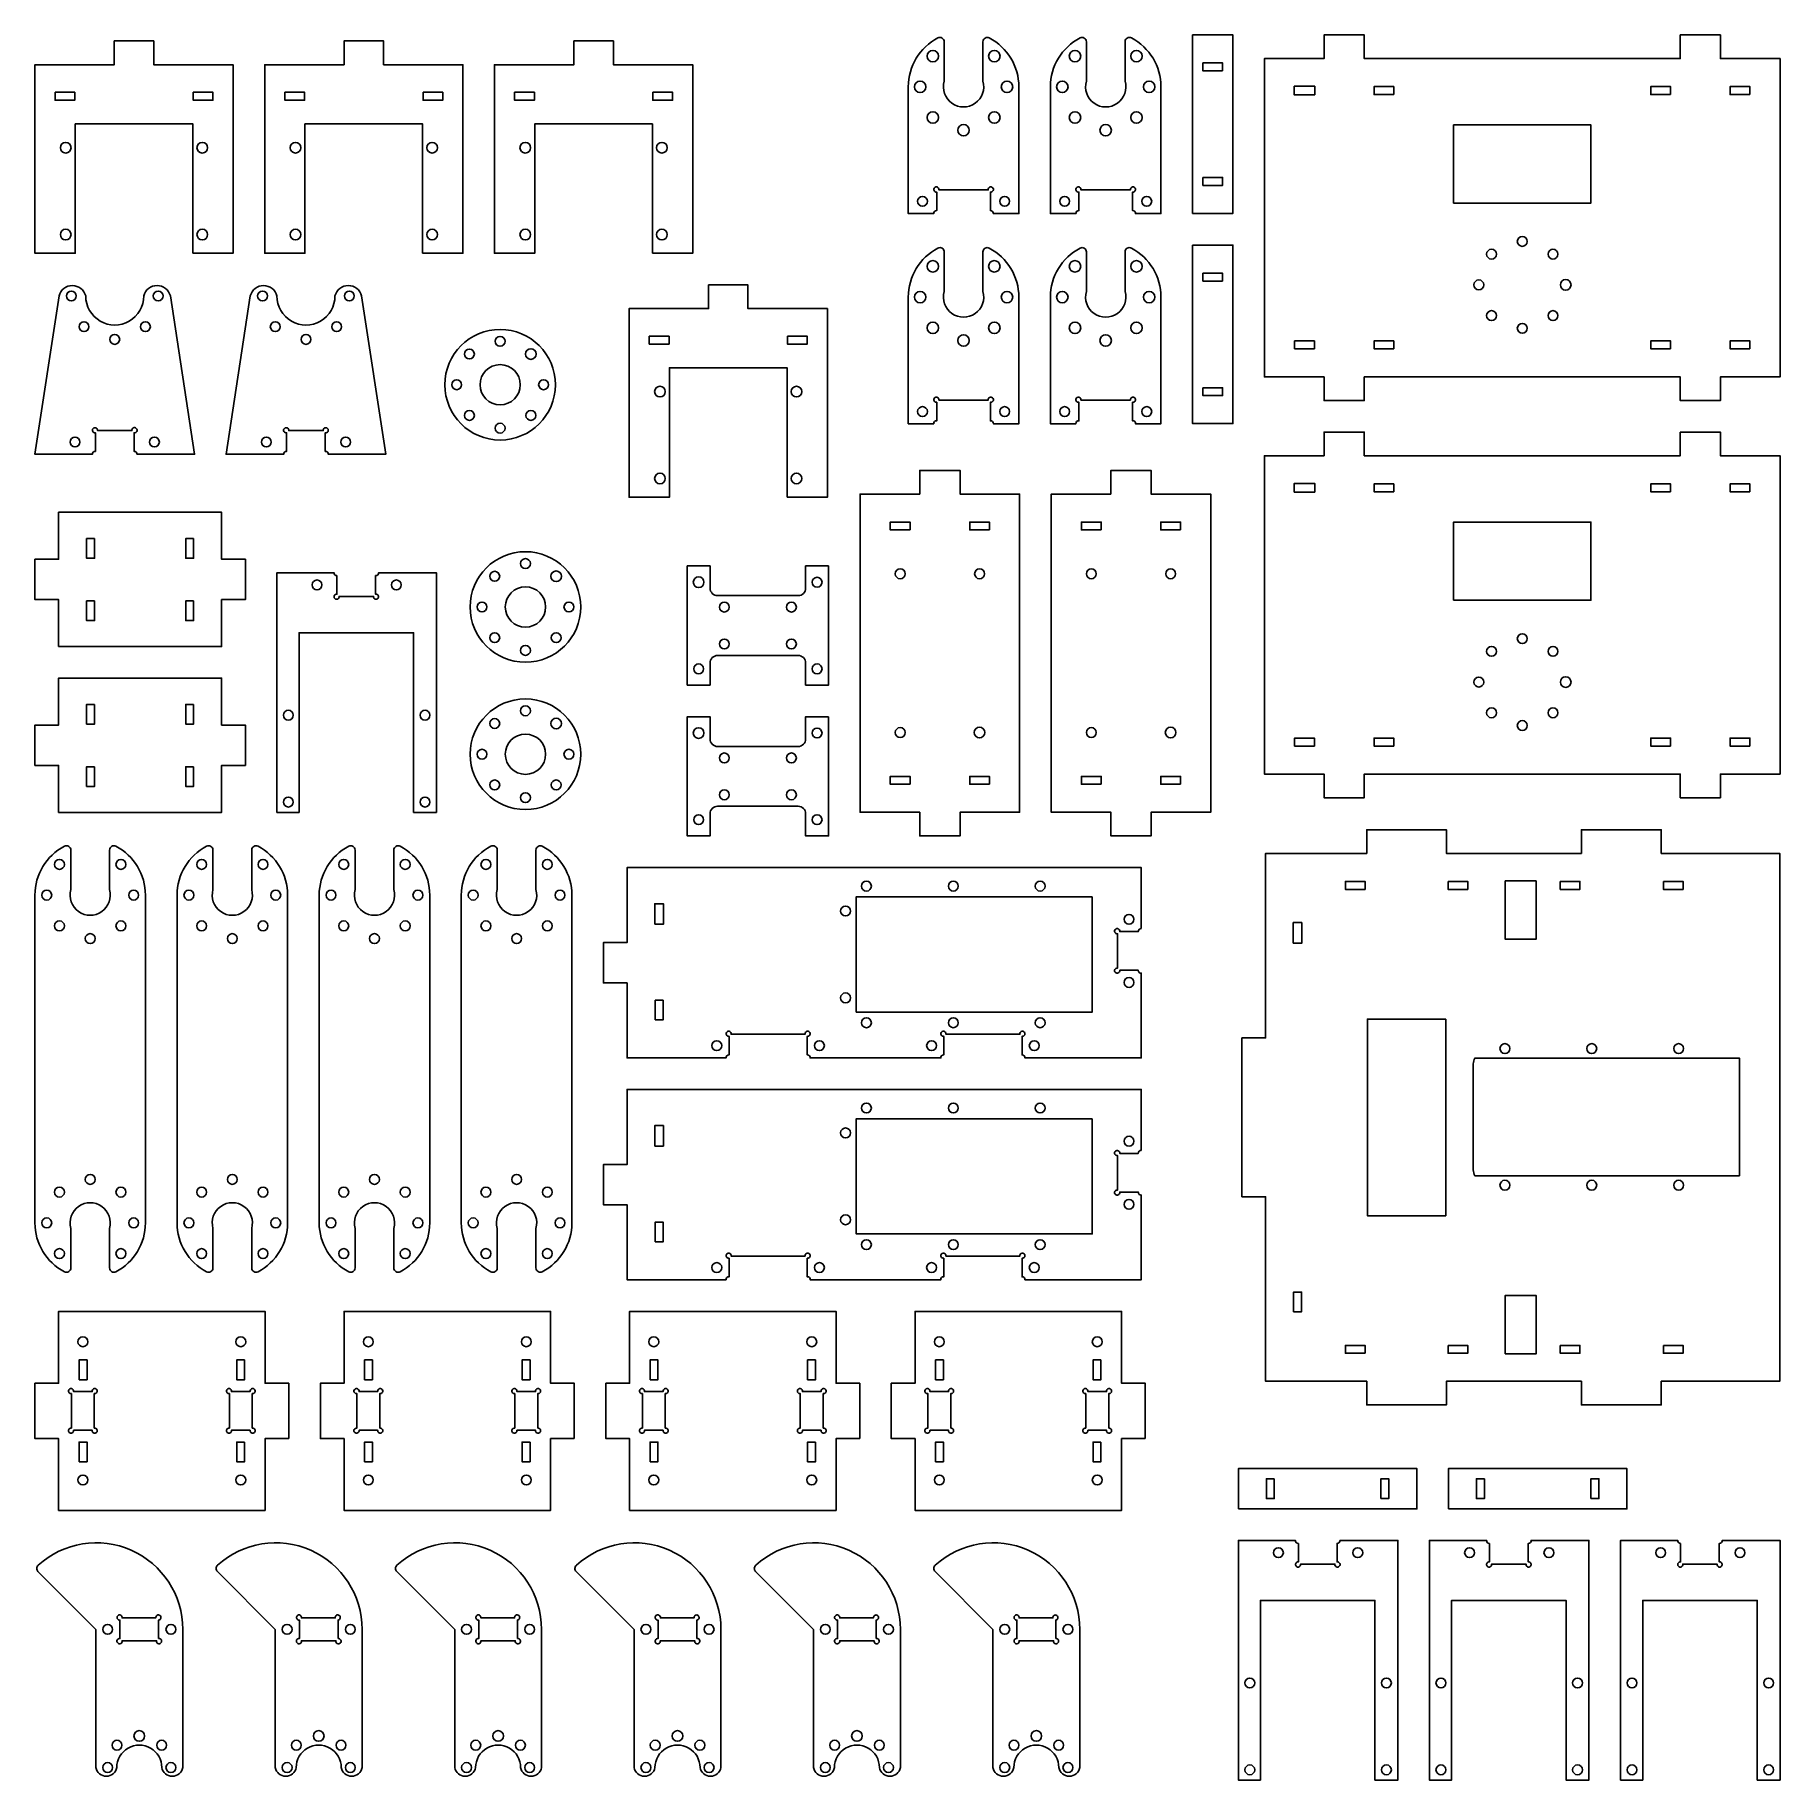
# Model space of a CAD drawing. Header units: millimetres. Extents: x 29 to 471, y 29 to 471.
import ezdxf

# ---------------------------------------------------------------- set-up
doc = ezdxf.new("R2010")
doc.units = ezdxf.units.MM
for name, color, linetype in [('big', 3, 'Continuous'), ('out', 5, 'Continuous'), ('small', 1, 'Continuous')]:
    doc.layers.add(name, color=color, linetype=linetype)

msp = doc.modelspace()

# ---------------------------------------------------------------- linework, layer by layer
at = {"layer": 'big'}
for points in [[(34.1, 456.46), (39.1, 456.46), (39.1, 454.46), (34.1, 454.46)], [(69.1, 456.46), (74.1, 456.46), (74.1, 454.46), (69.1, 454.46)], [(92.3, 456.46), (97.3, 456.46), (97.3, 454.46), (92.3, 454.46)], [(127.3, 456.46), (132.3, 456.46), (132.3, 454.46), (127.3, 454.46)], [(150.5, 456.46), (155.5, 456.46), (155.5, 454.46), (150.5, 454.46)], [(185.5, 456.46), (190.5, 456.46), (190.5, 454.46), (185.5, 454.46)], [(353.15, 455.8), (347.95, 455.8), (347.95, 458), (353.15, 458)], [(373.15, 455.9), (368.15, 455.9), (368.15, 457.9), (373.15, 457.9)], [(443.25, 455.9), (438.25, 455.9), (438.25, 457.9), (443.25, 457.9)], [(463.35, 455.9), (458.35, 455.9), (458.35, 457.9), (463.35, 457.9)], [(388.3, 428.42), (388.3, 448.22), (423.1, 448.22), (423.1, 428.42)], [(184.6, 394.69), (189.6, 394.69), (189.6, 392.69), (184.6, 392.69)], [(219.6, 394.69), (224.6, 394.69), (224.6, 392.69), (219.6, 392.69)], [(353.05, 391.5), (348.05, 391.5), (348.05, 393.5), (353.05, 393.5)], [(373.15, 391.5), (368.15, 391.5), (368.15, 393.5), (373.15, 393.5)], [(443.25, 391.5), (438.25, 391.5), (438.25, 393.5), (443.25, 393.5)], [(463.35, 391.5), (458.35, 391.5), (458.35, 393.5), (463.35, 393.5)], [(353.15, 355.2), (347.95, 355.2), (347.95, 357.4), (353.15, 357.4)], [(373.15, 355.3), (368.15, 355.3), (368.15, 357.3), (373.15, 357.3)], [(443.25, 355.3), (438.25, 355.3), (438.25, 357.3), (443.25, 357.3)], [(463.35, 355.3), (458.35, 355.3), (458.35, 357.3), (463.35, 357.3)], [(250.65, 345.61), (245.65, 345.61), (245.65, 347.61), (250.65, 347.61)], [(270.75, 345.61), (265.75, 345.61), (265.75, 347.61), (270.75, 347.61)], [(299.05, 345.61), (294.05, 345.61), (294.05, 347.61), (299.05, 347.61)], [(319.15, 345.61), (314.15, 345.61), (314.15, 347.61), (319.15, 347.61)], [(388.3, 327.82), (388.3, 347.62), (423.1, 347.62), (423.1, 327.82)], [(353.05, 290.9), (348.05, 290.9), (348.05, 292.9), (353.05, 292.9)], [(373.15, 290.9), (368.15, 290.9), (368.15, 292.9), (373.15, 292.9)], [(443.25, 290.9), (438.25, 290.9), (438.25, 292.9), (443.25, 292.9)], [(463.35, 290.9), (458.35, 290.9), (458.35, 292.9), (463.35, 292.9)], [(250.65, 281.21), (245.65, 281.21), (245.65, 283.21), (250.65, 283.21)], [(270.75, 281.21), (265.75, 281.21), (265.75, 283.21), (270.75, 283.21)], [(299.05, 281.21), (294.05, 281.21), (294.05, 283.21), (299.05, 283.21)], [(319.15, 281.21), (314.15, 281.21), (314.15, 283.21), (319.15, 283.21)], [(365.9, 254.6), (360.9, 254.6), (360.9, 256.6), (365.9, 256.6)], [(386.9, 256.6), (391.9, 256.6), (391.9, 254.6), (386.9, 254.6)], [(409.2, 256.75), (409.2, 241.95), (401.4, 241.95), (401.4, 256.75)], [(415.3, 256.6), (420.3, 256.6), (420.3, 254.6), (415.3, 254.6)], [(441.45, 256.6), (446.45, 256.6), (446.45, 254.6), (441.45, 254.6)], [(296.8, 252.71), (237, 252.71), (237, 223.51), (296.8, 223.51)], [(186, 245.76), (186, 250.96), (188.2, 250.96), (188.2, 245.76)], [(349.9, 246.2), (349.9, 241), (347.7, 241), (347.7, 246.2)], [(186.1, 221.51), (186.1, 226.51), (188.1, 226.51), (188.1, 221.51)], [(386.3, 221.75), (386.3, 171.95), (366.5, 171.95), (366.5, 221.75)], [(186, 189.56), (186, 194.76), (188.2, 194.76), (188.2, 189.56)], [(296.8, 196.51), (237, 196.51), (237, 167.31), (296.8, 167.31)], [(186.1, 165.31), (186.1, 170.31), (188.1, 170.31), (188.1, 165.31)], [(347.8, 147.6), (347.8, 152.6), (349.8, 152.6), (349.8, 147.6)], [(401.4, 136.95), (401.4, 151.75), (409.2, 151.75), (409.2, 136.95)], [(365.9, 137.1), (360.9, 137.1), (360.9, 139.1), (365.9, 139.1)], [(386.9, 139.1), (391.9, 139.1), (391.9, 137.1), (386.9, 137.1)], [(415.3, 139.1), (420.3, 139.1), (420.3, 137.1), (415.3, 137.1)], [(441.45, 139.1), (446.45, 139.1), (446.45, 137.1), (441.45, 137.1)], [(40.2, 130.41), (40.2, 135.41), (42.2, 135.41), (42.2, 130.41)], [(82.1, 135.41), (82.1, 130.41), (80.1, 130.41), (80.1, 135.41)], [(112.5, 130.41), (112.5, 135.41), (114.5, 135.41), (114.5, 130.41)], [(154.4, 135.41), (154.4, 130.41), (152.4, 130.41), (152.4, 135.41)], [(184.8, 130.41), (184.8, 135.41), (186.8, 135.41), (186.8, 130.41)], [(226.7, 135.41), (226.7, 130.41), (224.7, 130.41), (224.7, 135.41)], [(257.1, 130.41), (257.1, 135.41), (259.1, 135.41), (259.1, 130.41)], [(299, 135.41), (299, 130.41), (297, 130.41), (297, 135.41)], [(40.2, 109.61), (40.2, 114.61), (42.2, 114.61), (42.2, 109.61)], [(82.1, 114.61), (82.1, 109.61), (80.1, 109.61), (80.1, 114.61)], [(112.5, 109.61), (112.5, 114.61), (114.5, 114.61), (114.5, 109.61)], [(154.4, 114.61), (154.4, 109.61), (152.4, 109.61), (152.4, 114.61)], [(184.8, 109.61), (184.8, 114.61), (186.8, 114.61), (186.8, 109.61)], [(226.7, 114.61), (226.7, 109.61), (224.7, 109.61), (224.7, 114.61)], [(257.1, 109.61), (257.1, 114.61), (259.1, 114.61), (259.1, 109.61)], [(299, 114.61), (299, 109.61), (297, 109.61), (297, 114.61)]]:
    msp.add_lwpolyline(points, close=True, dxfattribs=at)
for points in [[(393.71, 182.07), (460.7, 182.07), (460.7, 211.87), (393.71, 211.87, 0.135509), (393.3, 210.39), (393.3, 183.56, 0.135509)], [(44.05, 118.15, -3.06402), (43.51, 117.61), (38.79, 117.61, -3.06402), (38.25, 118.15), (38.25, 126.87, -3.06402), (38.79, 127.41), (43.51, 127.41, -3.06402), (44.05, 126.87)], [(84.05, 118.15, -3.06402), (83.51, 117.61), (78.79, 117.61, -3.06402), (78.25, 118.15), (78.25, 126.87, -3.06402), (78.79, 127.41), (83.51, 127.41, -3.06402), (84.05, 126.87)], [(116.35, 118.15, -3.06402), (115.81, 117.61), (111.09, 117.61, -3.06402), (110.55, 118.15), (110.55, 126.87, -3.06402), (111.09, 127.41), (115.81, 127.41, -3.06402), (116.35, 126.87)], [(156.35, 118.15, -3.06402), (155.81, 117.61), (151.09, 117.61, -3.06402), (150.55, 118.15), (150.55, 126.87, -3.06402), (151.09, 127.41), (155.81, 127.41, -3.06402), (156.35, 126.87)], [(188.65, 118.15, -3.06402), (188.11, 117.61), (183.39, 117.61, -3.06402), (182.85, 118.15), (182.85, 126.87, -3.06402), (183.39, 127.41), (188.11, 127.41, -3.06402), (188.65, 126.87)], [(228.65, 118.15, -3.06402), (228.11, 117.61), (223.39, 117.61, -3.06402), (222.85, 118.15), (222.85, 126.87, -3.06402), (223.39, 127.41), (228.11, 127.41, -3.06402), (228.65, 126.87)], [(260.95, 118.15, -3.06402), (260.41, 117.61), (255.69, 117.61, -3.06402), (255.15, 118.15), (255.15, 126.87, -3.06402), (255.69, 127.41), (260.41, 127.41, -3.06402), (260.95, 126.87)], [(300.95, 118.15, -3.06402), (300.41, 117.61), (295.69, 117.61, -3.06402), (295.15, 118.15), (295.15, 126.87, -3.06402), (295.69, 127.41), (300.41, 127.41, -3.06402), (300.95, 126.87)], [(60.34, 64.83, -3.06402), (59.8, 64.28), (51.08, 64.28, -3.06402), (50.54, 64.83), (50.54, 69.54, -3.06402), (51.08, 70.08), (59.62, 70.08, -2.48668), (60.34, 69.54)], [(105.78, 64.83, -3.06402), (105.23, 64.28), (96.52, 64.28, -3.06402), (95.98, 64.83), (95.98, 69.54, -3.06402), (96.52, 70.08), (105.06, 70.08, -2.48668), (105.78, 69.54)], [(151.22, 64.83, -3.06402), (150.67, 64.28), (141.96, 64.28, -3.06402), (141.42, 64.83), (141.42, 69.54, -3.06402), (141.96, 70.08), (150.5, 70.08, -2.48668), (151.22, 69.54)], [(196.65, 64.83, -3.06402), (196.11, 64.28), (187.4, 64.28, -3.06402), (186.85, 64.83), (186.85, 69.54, -3.06402), (187.4, 70.08), (195.94, 70.08, -2.48668), (196.65, 69.54)], [(242.09, 64.83, -3.06402), (241.55, 64.28), (232.83, 64.28, -3.06402), (232.29, 64.83), (232.29, 69.54, -3.06402), (232.83, 70.08), (241.38, 70.08, -2.48668), (242.09, 69.54)], [(287.53, 64.83, -3.06402), (286.99, 64.28), (278.27, 64.28, -3.06402), (277.73, 64.83), (277.73, 69.54, -3.06402), (278.27, 70.08), (286.82, 70.08, -2.48668), (287.53, 69.54)]]:
    msp.add_lwpolyline(points, format="xyb", close=True, dxfattribs=at)
for centre in [(146.83, 382.4), (153.24, 326.11), (153.24, 288.82)]:
    msp.add_circle(centre, 5.1, dxfattribs=at)
at = {"layer": 'out'}
for points in [[(69, 415.69), (79.2, 415.69), (79.2, 463.46), (59.1, 463.46), (59.1, 469.46), (49.1, 469.46), (49.1, 463.46), (29, 463.46), (29, 415.69), (39.2, 415.69), (39.2, 448.46), (69, 448.46)], [(127.2, 415.69), (137.4, 415.69), (137.4, 463.46), (117.3, 463.46), (117.3, 469.46), (107.3, 469.46), (107.3, 463.46), (87.2, 463.46), (87.2, 415.69), (97.4, 415.69), (97.4, 448.46), (127.2, 448.46)], [(185.4, 415.69), (195.6, 415.69), (195.6, 463.46), (175.5, 463.46), (175.5, 469.46), (165.5, 469.46), (165.5, 463.46), (145.4, 463.46), (145.4, 415.69), (155.6, 415.69), (155.6, 448.46), (185.4, 448.46)], [(322.2, 471), (332.4, 471), (332.4, 425.8), (322.2, 425.8)], [(445.7, 471), (455.9, 471), (455.9, 465), (471, 465), (471, 384.4), (455.9, 384.4), (455.9, 378.4), (445.7, 378.4), (445.7, 384.4), (365.7, 384.4), (365.7, 378.4), (355.5, 378.4), (355.5, 384.4), (340.4, 384.4), (340.4, 465), (355.5, 465), (355.5, 471), (365.7, 471), (365.7, 465), (445.7, 465)], [(322.2, 417.75), (332.4, 417.75), (332.4, 372.55), (322.2, 372.55)], [(219.5, 353.92), (229.7, 353.92), (229.7, 401.69), (209.6, 401.69), (209.6, 407.69), (199.6, 407.69), (199.6, 401.69), (179.5, 401.69), (179.5, 353.92), (189.7, 353.92), (189.7, 386.69), (219.5, 386.69)], [(445.7, 370.4), (455.9, 370.4), (455.9, 364.4), (471, 364.4), (471, 283.8), (455.9, 283.8), (455.9, 277.8), (445.7, 277.8), (445.7, 283.8), (365.7, 283.8), (365.7, 277.8), (355.5, 277.8), (355.5, 283.8), (340.4, 283.8), (340.4, 364.4), (355.5, 364.4), (355.5, 370.4), (365.7, 370.4), (365.7, 364.4), (445.7, 364.4)], [(253.1, 354.71), (253.1, 360.71), (263.3, 360.71), (263.3, 354.71), (278.4, 354.71), (278.4, 274.11), (263.3, 274.11), (263.3, 268.11), (253.1, 268.11), (253.1, 274.11), (238, 274.11), (238, 354.71)], [(301.5, 354.71), (301.5, 360.71), (311.7, 360.71), (311.7, 354.71), (326.8, 354.71), (326.8, 274.11), (311.7, 274.11), (311.7, 268.11), (301.5, 268.11), (301.5, 274.11), (286.4, 274.11), (286.4, 354.71)], [(35, 316.1), (35, 328), (29, 328), (29, 338.2), (35, 338.2), (35, 350.1), (76.3, 350.1), (76.3, 338.2), (82.3, 338.2), (82.3, 328), (76.3, 328), (76.3, 316.1)], [(35, 274.1), (35, 286), (29, 286), (29, 296.2), (35, 296.2), (35, 308.1), (76.3, 308.1), (76.3, 296.2), (82.3, 296.2), (82.3, 286), (76.3, 286), (76.3, 274.1)], [(334.7, 176.75), (334.7, 216.95), (340.7, 216.95), (340.7, 263.7), (366.3, 263.7), (366.3, 269.7), (386.5, 269.7), (386.5, 263.7), (420.7, 263.7), (420.7, 269.7), (440.9, 269.7), (440.9, 263.7), (470.9, 263.7), (470.9, 130), (440.9, 130), (440.9, 124), (420.7, 124), (420.7, 130), (386.5, 130), (386.5, 124), (366.3, 124), (366.3, 130), (340.7, 130), (340.7, 176.75)], [(93.3, 115.51), (93.3, 129.51), (87.3, 129.51), (87.3, 147.71), (35, 147.71), (35, 129.51), (29, 129.51), (29, 115.51), (35, 115.51), (35, 97.31), (87.3, 97.31), (87.3, 115.51)], [(165.6, 115.51), (165.6, 129.51), (159.6, 129.51), (159.6, 147.71), (107.3, 147.71), (107.3, 129.51), (101.3, 129.51), (101.3, 115.51), (107.3, 115.51), (107.3, 97.31), (159.6, 97.31), (159.6, 115.51)], [(237.9, 115.51), (237.9, 129.51), (231.9, 129.51), (231.9, 147.71), (179.6, 147.71), (179.6, 129.51), (173.6, 129.51), (173.6, 115.51), (179.6, 115.51), (179.6, 97.31), (231.9, 97.31), (231.9, 115.51)], [(310.2, 115.51), (310.2, 129.51), (304.2, 129.51), (304.2, 147.71), (251.9, 147.71), (251.9, 129.51), (245.9, 129.51), (245.9, 115.51), (251.9, 115.51), (251.9, 97.31), (304.2, 97.31), (304.2, 115.51)], [(333.8, 97.7), (333.8, 107.9), (379, 107.9), (379, 97.7)], [(387, 97.7), (387, 107.9), (432.2, 107.9), (432.2, 97.7)]]:
    msp.add_lwpolyline(points, close=True, dxfattribs=at)
for points in [[(269.1, 459.27, -1.329431), (259.3, 459.27), (259.3, 469.27, 0.564148), (257.69, 470.24, 0.278651), (250.2, 457.85), (250.2, 425.75), (256.66, 425.75, -0.507876), (257.4, 426.49), (257.4, 431.21, -3.06402), (257.94, 431.75), (270.46, 431.75, -3.06402), (271, 431.21), (271, 426.49, -0.507876), (271.74, 425.75), (278.2, 425.75), (278.2, 457.85, 0.278651), (270.71, 470.24, 0.564148), (269.1, 469.27)], [(305.1, 459.27, -1.329431), (295.3, 459.27), (295.3, 469.27, 0.564148), (293.69, 470.24, 0.278651), (286.2, 457.85), (286.2, 425.75), (292.66, 425.75, -0.507876), (293.4, 426.49), (293.4, 431.21, -3.06402), (293.94, 431.75), (306.46, 431.75, -3.06402), (307, 431.21), (307, 426.49, -0.507876), (307.74, 425.75), (314.2, 425.75), (314.2, 457.85, 0.278651), (306.71, 470.24, 0.564148), (305.1, 469.27)], [(269.1, 406.02, -1.329431), (259.3, 406.02), (259.3, 416.02, 0.564148), (257.69, 417, 0.278651), (250.2, 404.6), (250.2, 372.5), (256.66, 372.5, -0.507876), (257.4, 373.24), (257.4, 377.96, -3.06402), (257.94, 378.5), (270.46, 378.5, -3.06402), (271, 377.96), (271, 373.24, -0.507876), (271.74, 372.5), (278.2, 372.5), (278.2, 404.6, 0.278651), (270.71, 417, 0.564148), (269.1, 416.02)], [(305.1, 406.02, -1.329431), (295.3, 406.02), (295.3, 416.02, 0.564148), (293.69, 417, 0.278651), (286.2, 404.6), (286.2, 372.5), (292.66, 372.5, -0.507876), (293.4, 373.24), (293.4, 377.96, -3.06402), (293.94, 378.5), (306.46, 378.5, -3.06402), (307, 377.96), (307, 373.24, -0.507876), (307.74, 372.5), (314.2, 372.5), (314.2, 404.6, 0.278651), (306.71, 417, 0.564148), (305.1, 416.02)], [(35.12, 404.9, -0.775355), (41.87, 404.89, 1.001708), (56.57, 404.89, -0.778736), (63.31, 404.9), (69.43, 364.78), (54.86, 364.78, 0.507876), (54.12, 365.52), (54.12, 370.23, 3.06402), (53.57, 370.78), (44.86, 370.78, 3.06402), (44.32, 370.23), (44.32, 365.52, 0.507876), (43.57, 364.78), (29, 364.78)], [(83.55, 404.9, -0.775355), (90.3, 404.89, 1.001708), (105, 404.89, -0.778736), (111.75, 404.9), (117.87, 364.78), (103.29, 364.78, 0.507876), (102.55, 365.52), (102.55, 370.23, 3.06402), (102.01, 370.78), (93.29, 370.78, 3.06402), (92.75, 370.23), (92.75, 365.52, 0.507876), (92.01, 364.78), (77.43, 364.78)], [(230, 336.51), (224.2, 336.51), (224.2, 330.88, -0.414214), (222.3, 328.98), (201.9, 328.98, -0.414214), (200, 330.88), (200, 336.51), (194.2, 336.51), (194.2, 306.31), (200, 306.31), (200, 311.94, -0.414214), (201.9, 313.84), (222.3, 313.84, -0.414214), (224.2, 311.94), (224.2, 306.31), (230, 306.31)], [(105.5, 334.06, -0.507876), (104.76, 334.8), (90.3, 334.8), (90.3, 274.1), (95.9, 274.1), (95.9, 319.6), (124.9, 319.6), (124.9, 274.1), (130.7, 274.1), (130.7, 334.8), (116.04, 334.8, -0.507876), (115.3, 334.06), (115.3, 329.34, -3.06402), (114.76, 328.8), (106.04, 328.8, -3.06402), (105.5, 329.34)], [(230, 298.31), (224.2, 298.31), (224.2, 292.68, -0.414214), (222.3, 290.78), (201.9, 290.78, -0.414214), (200, 292.68), (200, 298.31), (194.2, 298.31), (194.2, 268.11), (200, 268.11), (200, 273.74, -0.414214), (201.9, 275.64), (222.3, 275.64, -0.414214), (224.2, 273.74), (224.2, 268.11), (230, 268.11)], [(47.9, 158.71), (47.9, 168.72, 1.329431), (38.1, 168.72), (38.1, 158.71, -0.564148), (36.49, 157.74, -0.278651), (29, 170.13), (29, 253.13, -0.278651), (36.49, 265.52, -0.564148), (38.1, 264.55), (38.1, 254.54, 1.329431), (47.9, 254.54), (47.9, 264.55, -0.564148), (49.51, 265.52, -0.278651), (57, 253.13), (57, 170.13, -0.278651), (49.51, 157.74, -0.564148)], [(83.9, 158.71), (83.9, 168.72, 1.329431), (74.1, 168.72), (74.1, 158.71, -0.564148), (72.49, 157.74, -0.278651), (65, 170.13), (65, 253.13, -0.278651), (72.49, 265.52, -0.564148), (74.1, 264.55), (74.1, 254.54, 1.329431), (83.9, 254.54), (83.9, 264.55, -0.564148), (85.51, 265.52, -0.278651), (93, 253.13), (93, 170.13, -0.278651), (85.51, 157.74, -0.564148)], [(119.9, 158.71), (119.9, 168.72, 1.329431), (110.1, 168.72), (110.1, 158.71, -0.564148), (108.49, 157.74, -0.278651), (101, 170.13), (101, 253.13, -0.278651), (108.49, 265.52, -0.564148), (110.1, 264.55), (110.1, 254.54, 1.329431), (119.9, 254.54), (119.9, 264.55, -0.564148), (121.51, 265.52, -0.278651), (129, 253.13), (129, 170.13, -0.278651), (121.51, 157.74, -0.564148)], [(155.9, 158.71), (155.9, 168.72, 1.329431), (146.1, 168.72), (146.1, 158.71, -0.564148), (144.49, 157.74, -0.278651), (137, 170.13), (137, 253.13, -0.278651), (144.49, 265.52, -0.564148), (146.1, 264.55), (146.1, 254.54, 1.329431), (155.9, 254.54), (155.9, 264.55, -0.564148), (157.51, 265.52, -0.278651), (165, 253.13), (165, 170.13, -0.278651), (157.51, 157.74, -0.564148)], [(309.2, 244.65), (309.2, 260.11), (179, 260.11), (179, 241.11), (173, 241.11), (173, 230.91), (179, 230.91), (179, 211.91), (204.06, 211.91, -0.507876), (204.8, 212.65), (204.8, 217.37, -3.06402), (205.34, 217.91), (224.06, 217.91, -3.06402), (224.6, 217.37), (224.6, 212.65, -0.507876), (225.34, 211.91), (258.46, 211.91, -0.507876), (259.2, 212.65), (259.2, 217.37, -3.06402), (259.74, 217.91), (278.46, 217.91, -3.06402), (279, 217.37), (279, 212.65, -0.507876), (279.74, 211.91), (309.2, 211.91), (309.2, 233.37, -0.507876), (308.46, 234.11), (303.74, 234.11, -3.06402), (303.2, 234.65), (303.2, 243.37, -3.06402), (303.74, 243.91), (308.46, 243.91, -0.507876)], [(309.2, 188.45), (309.2, 203.91), (179, 203.91), (179, 184.91), (173, 184.91), (173, 174.71), (179, 174.71), (179, 155.71), (204.06, 155.71, -0.507876), (204.8, 156.45), (204.8, 161.17, -3.06402), (205.34, 161.71), (224.06, 161.71, -3.06402), (224.6, 161.17), (224.6, 156.45, -0.507876), (225.34, 155.71), (258.46, 155.71, -0.507876), (259.2, 156.45), (259.2, 161.17, -3.06402), (259.74, 161.71), (278.46, 161.71, -3.06402), (279, 161.17), (279, 156.45, -0.507876), (279.74, 155.71), (309.2, 155.71), (309.2, 177.17, -0.507876), (308.46, 177.91), (303.74, 177.91, -3.06402), (303.2, 178.45), (303.2, 187.17, -3.06402), (303.74, 187.71), (308.46, 187.71, -0.507876)], [(29.78, 81.8), (44.44, 67.14), (44.44, 32.17, 0.823703), (49.74, 32.17, -1.001706), (61.14, 32.17, 0.823703), (66.44, 32.17), (66.44, 67.18, 0.650924), (29.82, 83.4, 0.428372)], [(75.22, 81.8), (89.88, 67.14), (89.88, 32.17, 0.823703), (95.18, 32.17, -1.001706), (106.58, 32.17, 0.823703), (111.88, 32.17), (111.88, 67.18, 0.650924), (75.25, 83.4, 0.428372)], [(120.65, 81.8), (135.32, 67.14), (135.32, 32.17, 0.823703), (140.62, 32.17, -1.001706), (152.02, 32.17, 0.823703), (157.32, 32.17), (157.32, 67.18, 0.650924), (120.69, 83.4, 0.428372)], [(166.09, 81.8), (180.75, 67.14), (180.75, 32.17, 0.823703), (186.05, 32.17, -1.001706), (197.45, 32.17, 0.823703), (202.75, 32.17), (202.75, 67.18, 0.650924), (166.13, 83.4, 0.428372)], [(211.53, 81.8), (226.19, 67.14), (226.19, 32.17, 0.823703), (231.49, 32.17, -1.001706), (242.89, 32.17, 0.823703), (248.19, 32.17), (248.19, 67.18, 0.650924), (211.57, 83.4, 0.428372)], [(256.97, 81.8), (271.63, 67.14), (271.63, 32.17, 0.823703), (276.93, 32.17, -1.001706), (288.33, 32.17, 0.823703), (293.63, 32.17), (293.63, 67.18, 0.650924), (257.01, 83.4, 0.428372)], [(349, 88.96, -0.507876), (348.26, 89.7), (333.8, 89.7), (333.8, 29), (339.4, 29), (339.4, 74.5), (368.4, 74.5), (368.4, 29), (374.2, 29), (374.2, 89.7), (359.54, 89.7, -0.507876), (358.8, 88.96), (358.8, 84.24, -3.06402), (358.26, 83.7), (349.54, 83.7, -3.06402), (349, 84.24)], [(397.4, 88.96, -0.507876), (396.66, 89.7), (382.2, 89.7), (382.2, 29), (387.8, 29), (387.8, 74.5), (416.8, 74.5), (416.8, 29), (422.6, 29), (422.6, 89.7), (407.94, 89.7, -0.507876), (407.2, 88.96), (407.2, 84.24, -3.06402), (406.66, 83.7), (397.94, 83.7, -3.06402), (397.4, 84.24)], [(445.8, 88.96, -0.507876), (445.06, 89.7), (430.6, 89.7), (430.6, 29), (436.2, 29), (436.2, 74.5), (465.2, 74.5), (465.2, 29), (471, 29), (471, 89.7), (456.34, 89.7, -0.507876), (455.6, 88.96), (455.6, 84.24, -3.06402), (455.06, 83.7), (446.34, 83.7, -3.06402), (445.8, 84.24)]]:
    msp.add_lwpolyline(points, format="xyb", close=True, dxfattribs=at)
for centre in [(146.83, 382.4), (153.24, 326.11), (153.24, 288.82)]:
    msp.add_circle(centre, 14, dxfattribs=at)
at = {"layer": 'small'}
for points in [[(329.8, 461.9), (324.8, 461.9), (324.8, 463.9), (329.8, 463.9)], [(324.8, 434.9), (329.8, 434.9), (329.8, 432.9), (324.8, 432.9)], [(329.8, 408.65), (324.8, 408.65), (324.8, 410.65), (329.8, 410.65)], [(324.8, 381.65), (329.8, 381.65), (329.8, 379.65), (324.8, 379.65)], [(44.1, 343.44), (44.1, 338.44), (42.1, 338.44), (42.1, 343.44)], [(69.2, 343.44), (69.2, 338.44), (67.2, 338.44), (67.2, 343.44)], [(44.1, 327.65), (44.1, 322.65), (42.1, 322.65), (42.1, 327.65)], [(69.2, 327.65), (69.2, 322.65), (67.2, 322.65), (67.2, 327.65)], [(44.1, 301.44), (44.1, 296.44), (42.1, 296.44), (42.1, 301.44)], [(69.2, 301.44), (69.2, 296.44), (67.2, 296.44), (67.2, 301.44)], [(44.1, 285.65), (44.1, 280.65), (42.1, 280.65), (42.1, 285.65)], [(69.2, 285.65), (69.2, 280.65), (67.2, 280.65), (67.2, 285.65)], [(342.9, 105.3), (342.9, 100.3), (340.9, 100.3), (340.9, 105.3)], [(369.9, 100.3), (369.9, 105.3), (371.9, 105.3), (371.9, 100.3)], [(396.1, 105.3), (396.1, 100.3), (394.1, 100.3), (394.1, 105.3)], [(423.1, 100.3), (423.1, 105.3), (425.1, 105.3), (425.1, 100.3)]]:
    msp.add_lwpolyline(points, close=True, dxfattribs=at)
for centre, radius in [((256.42, 465.63), 1.45), ((271.98, 465.63), 1.45), ((292.42, 465.63), 1.45), ((307.98, 465.63), 1.45), ((253.2, 457.85), 1.45), ((275.2, 457.85), 1.45), ((289.2, 457.85), 1.45), ((311.2, 457.85), 1.45), ((256.42, 450.07), 1.45), ((271.98, 450.07), 1.45), ((292.42, 450.07), 1.45), ((307.98, 450.07), 1.45), ((264.2, 446.85), 1.45), ((300.2, 446.85), 1.45), ((36.8, 442.43), 1.35), ((71.4, 442.43), 1.35), ((95, 442.43), 1.35), ((129.6, 442.43), 1.35), ((153.2, 442.43), 1.35), ((187.8, 442.43), 1.35), ((253.8, 428.85), 1.25), ((274.6, 428.85), 1.25), ((289.8, 428.85), 1.25), ((310.6, 428.85), 1.25), ((36.8, 420.43), 1.35), ((71.4, 420.43), 1.35), ((95, 420.43), 1.35), ((129.6, 420.43), 1.35), ((153.2, 420.43), 1.35), ((187.8, 420.43), 1.35), ((405.7, 418.69), 1.25), ((397.92, 415.47), 1.25), ((413.48, 415.47), 1.25), ((256.42, 412.38), 1.45), ((271.98, 412.38), 1.45), ((292.42, 412.38), 1.45), ((307.98, 412.38), 1.45), ((394.7, 407.69), 1.25), ((416.7, 407.69), 1.35), ((38.22, 404.88), 1.25), ((60.22, 404.88), 1.25), ((86.65, 404.88), 1.25), ((108.65, 404.88), 1.25), ((253.2, 404.6), 1.45), ((275.2, 404.6), 1.45), ((289.2, 404.6), 1.45), ((311.2, 404.6), 1.45), ((41.44, 397.1), 1.25), ((56.99, 397.1), 1.25), ((89.87, 397.1), 1.25), ((105.43, 397.1), 1.25), ((256.42, 396.82), 1.45), ((271.98, 396.82), 1.45), ((292.42, 396.82), 1.45), ((307.98, 396.82), 1.45), ((397.92, 399.91), 1.25), ((405.7, 396.69), 1.25), ((413.48, 399.91), 1.25), ((49.22, 393.88), 1.25), ((97.65, 393.88), 1.25), ((146.83, 393.4), 1.25), ((264.2, 393.6), 1.45), ((300.2, 393.6), 1.45), ((139.05, 390.18), 1.25), ((154.61, 390.18), 1.35), ((135.83, 382.4), 1.25), ((157.83, 382.4), 1.25), ((187.3, 380.66), 1.35), ((221.9, 380.66), 1.35), ((139.05, 374.62), 1.25), ((154.61, 374.62), 1.25), ((253.8, 375.6), 1.25), ((274.6, 375.6), 1.25), ((289.8, 375.6), 1.25), ((310.6, 375.6), 1.25), ((146.83, 371.4), 1.25), ((39.17, 367.88), 1.25), ((59.27, 367.88), 1.25), ((87.6, 367.88), 1.25), ((107.7, 367.88), 1.25), ((187.3, 358.66), 1.35), ((221.9, 358.66), 1.35), ((153.24, 337.11), 1.25), ((100.45, 331.7), 1.25), ((120.55, 331.7), 1.25), ((145.46, 333.89), 1.25), ((161.02, 333.89), 1.35), ((197.1, 332.38), 1.35), ((227.1, 332.38), 1.25), ((248.15, 334.51), 1.25), ((268.25, 334.51), 1.25), ((296.55, 334.51), 1.25), ((316.65, 334.51), 1.25), ((142.24, 326.11), 1.25), ((164.24, 326.11), 1.25), ((203.6, 326.08), 1.25), ((220.6, 326.08), 1.25), ((145.46, 318.33), 1.25), ((161.02, 318.33), 1.25), ((405.7, 318.09), 1.25), ((153.24, 315.11), 1.25), ((203.6, 316.74), 1.25), ((220.6, 316.74), 1.25), ((397.92, 314.87), 1.25), ((413.48, 314.87), 1.25), ((197.1, 310.44), 1.25), ((227.1, 310.44), 1.25), ((394.7, 307.09), 1.25), ((416.7, 307.09), 1.35), ((153.24, 299.82), 1.25), ((93.2, 298.7), 1.25), ((127.8, 298.7), 1.25), ((145.46, 296.6), 1.25), ((161.02, 296.6), 1.35), ((397.92, 299.31), 1.25), ((405.7, 296.09), 1.25), ((413.48, 299.31), 1.25), ((197.1, 294.18), 1.35), ((227.1, 294.18), 1.25), ((248.15, 294.31), 1.25), ((268.25, 294.31), 1.35), ((296.55, 294.31), 1.25), ((316.65, 294.31), 1.35), ((142.24, 288.82), 1.25), ((164.24, 288.82), 1.25), ((203.6, 287.88), 1.25), ((220.6, 287.88), 1.25), ((145.46, 281.05), 1.25), ((153.24, 277.82), 1.25), ((161.02, 281.05), 1.25), ((203.6, 278.54), 1.25), ((220.6, 278.54), 1.25), ((93.2, 276.7), 1.25), ((127.8, 276.7), 1.25), ((197.1, 272.24), 1.25), ((227.1, 272.24), 1.25), ((35.22, 260.91), 1.25), ((50.78, 260.91), 1.25), ((71.22, 260.91), 1.25), ((86.78, 260.91), 1.25), ((107.22, 260.91), 1.25), ((122.78, 260.91), 1.25), ((143.22, 260.91), 1.25), ((158.78, 260.91), 1.25), ((239.6, 255.41), 1.25), ((261.6, 255.41), 1.25), ((283.6, 255.41), 1.25), ((32, 253.13), 1.25), ((54, 253.13), 1.25), ((68, 253.13), 1.25), ((90, 253.13), 1.25), ((104, 253.13), 1.25), ((126, 253.13), 1.25), ((140, 253.13), 1.25), ((162, 253.13), 1.25), ((234.3, 249.11), 1.25), ((306.1, 247.01), 1.25), ((35.22, 245.35), 1.25), ((43, 242.13), 1.25), ((50.78, 245.35), 1.25), ((71.22, 245.35), 1.25), ((79, 242.13), 1.25), ((86.78, 245.35), 1.25), ((107.22, 245.35), 1.25), ((115, 242.13), 1.25), ((122.78, 245.35), 1.25), ((143.22, 245.35), 1.25), ((151, 242.13), 1.25), ((158.78, 245.35), 1.25), ((306.1, 231.01), 1.25), ((234.3, 227.11), 1.25), ((239.6, 220.81), 1.25), ((261.6, 220.81), 1.25), ((283.6, 220.81), 1.25), ((201.7, 215.01), 1.25), ((227.7, 215.01), 1.25), ((256.1, 215.01), 1.25), ((282.1, 215.01), 1.25), ((401.3, 214.27), 1.25), ((423.3, 214.27), 1.25), ((445.3, 214.27), 1.25), ((239.6, 199.21), 1.25), ((261.6, 199.21), 1.25), ((283.6, 199.21), 1.25), ((234.3, 192.91), 1.25), ((306.1, 190.81), 1.25), ((43, 181.13), 1.25), ((79, 181.13), 1.25), ((115, 181.13), 1.25), ((151, 181.13), 1.25), ((35.22, 177.91), 1.25), ((50.78, 177.91), 1.25), ((71.22, 177.91), 1.25), ((86.78, 177.91), 1.25), ((107.22, 177.91), 1.25), ((122.78, 177.91), 1.25), ((143.22, 177.91), 1.25), ((158.78, 177.91), 1.25), ((401.3, 179.67), 1.25), ((423.3, 179.67), 1.25), ((445.3, 179.67), 1.25), ((306.1, 174.81), 1.25), ((32, 170.13), 1.25), ((54, 170.13), 1.25), ((68, 170.13), 1.25), ((90, 170.13), 1.25), ((104, 170.13), 1.25), ((126, 170.13), 1.25), ((140, 170.13), 1.25), ((162, 170.13), 1.25), ((234.3, 170.91), 1.25), ((35.22, 162.35), 1.25), ((50.78, 162.35), 1.25), ((71.22, 162.35), 1.25), ((86.78, 162.35), 1.25), ((107.22, 162.35), 1.25), ((122.78, 162.35), 1.25), ((143.22, 162.35), 1.25), ((158.78, 162.35), 1.25), ((239.6, 164.61), 1.25), ((261.6, 164.61), 1.25), ((283.6, 164.61), 1.25), ((201.7, 158.81), 1.25), ((227.7, 158.81), 1.25), ((256.1, 158.81), 1.25), ((282.1, 158.81), 1.25), ((41.15, 140.01), 1.25), ((81.15, 140.01), 1.25), ((113.45, 140.01), 1.25), ((153.45, 140.01), 1.25), ((185.75, 140.01), 1.25), ((225.75, 140.01), 1.25), ((258.05, 140.01), 1.25), ((298.05, 140.01), 1.25), ((41.15, 105.01), 1.25), ((81.15, 105.01), 1.25), ((113.45, 105.01), 1.25), ((153.45, 105.01), 1.25), ((185.75, 105.01), 1.25), ((225.75, 105.01), 1.25), ((258.05, 105.01), 1.25), ((298.05, 105.01), 1.25), ((343.95, 86.6), 1.25), ((364.05, 86.6), 1.25), ((392.35, 86.6), 1.25), ((412.45, 86.6), 1.25), ((440.75, 86.6), 1.25), ((460.85, 86.6), 1.25), ((47.44, 67.18), 1.25), ((63.44, 67.18), 1.25), ((92.88, 67.18), 1.25), ((108.88, 67.18), 1.25), ((138.32, 67.18), 1.25), ((154.32, 67.18), 1.25), ((183.75, 67.18), 1.25), ((199.75, 67.18), 1.25), ((229.19, 67.18), 1.25), ((245.19, 67.18), 1.25), ((274.63, 67.18), 1.25), ((290.63, 67.18), 1.25), ((336.7, 53.6), 1.25), ((371.3, 53.6), 1.25), ((385.1, 53.6), 1.25), ((419.7, 53.6), 1.25), ((433.5, 53.6), 1.25), ((468.1, 53.6), 1.25), ((55.44, 40.18), 1.35), ((100.88, 40.18), 1.35), ((146.32, 40.18), 1.35), ((191.75, 40.18), 1.35), ((237.19, 40.18), 1.35), ((282.63, 40.18), 1.35), ((49.78, 37.84), 1.25), ((61.1, 37.84), 1.25), ((95.22, 37.84), 1.25), ((106.53, 37.84), 1.25), ((140.66, 37.84), 1.25), ((151.97, 37.84), 1.25), ((186.1, 37.84), 1.25), ((197.41, 37.84), 1.25), ((231.54, 37.84), 1.25), ((242.85, 37.84), 1.25), ((276.97, 37.84), 1.25), ((288.29, 37.84), 1.25), ((47.44, 32.18), 1.25), ((63.44, 32.18), 1.25), ((92.88, 32.18), 1.25), ((108.88, 32.18), 1.25), ((138.32, 32.18), 1.25), ((154.32, 32.18), 1.25), ((183.75, 32.18), 1.25), ((199.75, 32.18), 1.25), ((229.19, 32.18), 1.25), ((245.19, 32.18), 1.25), ((274.63, 32.18), 1.25), ((290.63, 32.18), 1.25), ((336.7, 31.6), 1.25), ((371.3, 31.6), 1.25), ((385.1, 31.6), 1.25), ((419.7, 31.6), 1.25), ((433.5, 31.6), 1.25), ((468.1, 31.6), 1.25)]:
    msp.add_circle(centre, radius, dxfattribs=at)

doc.saveas('drawing.dxf')
